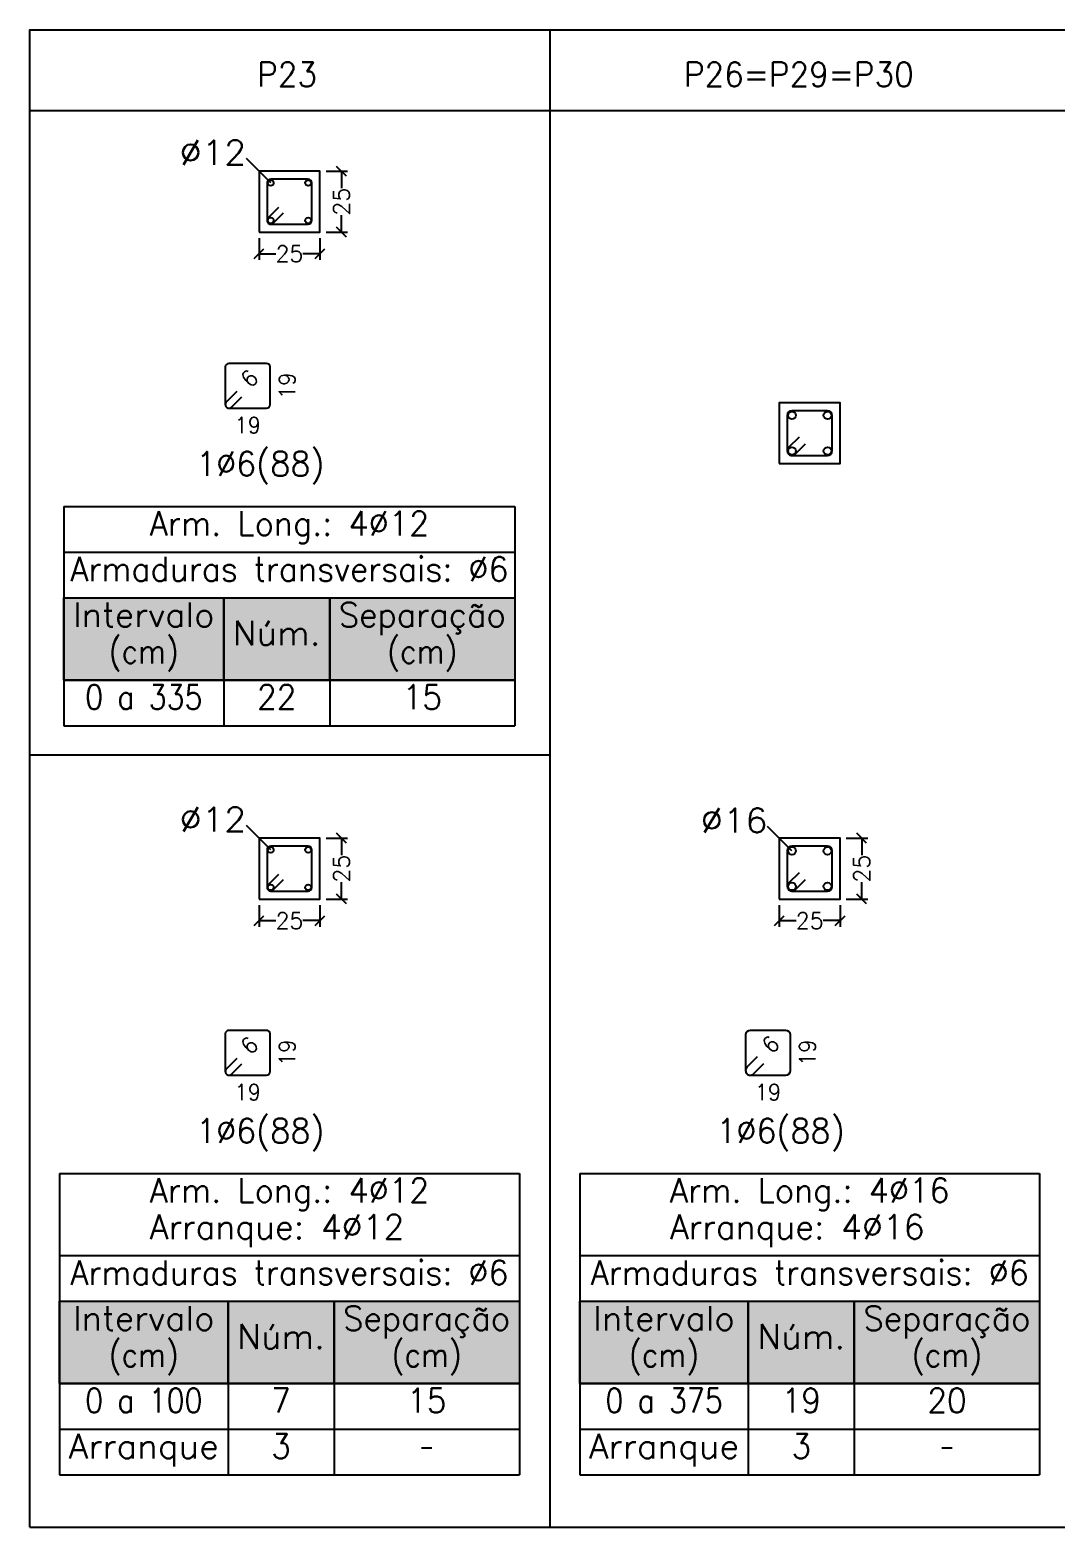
# Model space of a CAD drawing. Header units: inches. Extents: x 0.3 to 21.7, y 0 to 12.3.
# Drawn here: x 0.32 to 8.73, y -0.04 to 12.25 of the extents above; entities that cross this region are included whole.
import ezdxf
from ezdxf.enums import TextEntityAlignment as Align

# ---------------------------------------------------------------- set-up
doc = ezdxf.new("R2010")
doc.units = ezdxf.units.IN
doc.header["$MEASUREMENT"] = 0
doc.layers.add('.pormenores', color=8, linetype='Continuous')
doc.styles.add('CYPETXT_0.2_romans', font='ROMANS__.TTF', dxfattribs={"height": 0.133333})
doc.styles.add('CYPETXT_romans', font='ROMANS__.TTF', dxfattribs={"height": 0.2})
doc.dimstyles.new('cype_oblique', dxfattribs={"dimtxt": 0.18, "dimasz": 0.18, "dimexe": 0.05, "dimexo": 0.05, "dimgap": 0, "dimtad": 0, "dimdec": 4, "dimzin": 0, "dimdsep": 46, "dimtxsty": 'CYPETXT_0.2_romans', "dimblk": 'OBLIQUE', "dimtsz": 0.04, "dimcen": 0.09, "dimadec": 0, "dimazin": 0, "dimtfac": 1, "dimtdec": 4, "dimtofl": 0, "dimtmove": 2, "dimatfit": 3, "dimfxl": 1, "dimtolj": 1, "dimtzin": 0, "dimarcsym": 0})

# ---------------------------------------------------------------- blocks, each defined once
blk = doc.blocks.new('*D58')
at = {"layer": '.pormenores', "color": 0, "lineweight": -2, "transparency": 16777216}
for p, q in [((2.159, 10.375), (2.239, 10.455)), ((2.199, 10.542), (2.199, 10.365)), ((2.659, 10.375), (2.739, 10.455)), ((2.699, 10.542), (2.699, 10.365)), ((2.199, 10.415), (2.338, 10.415)), ((2.699, 10.415), (2.559, 10.415))]:
    blk.add_line(p, q, dxfattribs=at)
at = {"layer": 'Defpoints', "color": 0, "transparency": 16777216}
for p in [(2.199, 10.592), (2.699, 10.592), (2.699, 10.415)]:
    blk.add_point(p, dxfattribs=at)
at = {"layer": '.pormenores', "color": 0, "transparency": 16777216, "insert": (2.449, 10.415), "char_height": 0.1333, "attachment_point": 5, "style": 'CYPETXT_0.2_romans'}
blk.add_mtext('\\A1;25', dxfattribs=at)
blk = doc.blocks.new('_OBLIQUE')
at = {"color": 0, "linetype": 'ByBlock'}
blk.add_line((-0.5, -0.5), (0.5, 0.5), dxfattribs=at)
blk = doc.blocks.new('*D59')
at = {"layer": '.pormenores', "color": 0, "lineweight": -2, "transparency": 16777216}
for p, q in [((2.749, 11.092), (2.926, 11.092)), ((2.916, 11.052), (2.836, 11.132)), ((2.876, 11.092), (2.876, 10.953)), ((2.876, 10.592), (2.876, 10.731)), ((2.749, 10.592), (2.926, 10.592)), ((2.916, 10.552), (2.836, 10.632))]:
    blk.add_line(p, q, dxfattribs=at)
at = {"layer": 'Defpoints', "color": 0, "transparency": 16777216}
for p in [(2.699, 11.092), (2.876, 11.092), (2.699, 10.592)]:
    blk.add_point(p, dxfattribs=at)
at = {"layer": '.pormenores', "color": 0, "transparency": 16777216, "insert": (2.876, 10.842), "char_height": 0.1333, "attachment_point": 5, "rotation": 90, "style": 'CYPETXT_0.2_romans'}
blk.add_mtext('\\A1;25', dxfattribs=at)
blk = doc.blocks.new('*D66')
at = {"layer": '.pormenores', "color": 0, "lineweight": -2, "transparency": 16777216}
for p, q in [((2.199, 5.067), (2.199, 4.89)), ((2.699, 5.067), (2.699, 4.89)), ((2.159, 4.9), (2.239, 4.98)), ((2.199, 4.94), (2.338, 4.94)), ((2.699, 4.94), (2.559, 4.94)), ((2.659, 4.9), (2.739, 4.98))]:
    blk.add_line(p, q, dxfattribs=at)
at = {"layer": 'Defpoints', "color": 0, "transparency": 16777216}
for p in [(2.199, 5.117), (2.699, 5.117), (2.699, 4.94)]:
    blk.add_point(p, dxfattribs=at)
at = {"layer": '.pormenores', "color": 0, "transparency": 16777216, "insert": (2.449, 4.94), "char_height": 0.1333, "attachment_point": 5, "style": 'CYPETXT_0.2_romans'}
blk.add_mtext('\\A1;25', dxfattribs=at)
blk = doc.blocks.new('*D67')
at = {"layer": '.pormenores', "color": 0, "lineweight": -2, "transparency": 16777216}
for p, q in [((2.916, 5.577), (2.836, 5.657)), ((2.749, 5.617), (2.926, 5.617)), ((2.876, 5.617), (2.876, 5.478)), ((2.876, 5.117), (2.876, 5.256)), ((2.749, 5.117), (2.926, 5.117)), ((2.916, 5.077), (2.836, 5.157))]:
    blk.add_line(p, q, dxfattribs=at)
at = {"layer": 'Defpoints', "color": 0, "transparency": 16777216}
for p in [(2.699, 5.617), (2.876, 5.617), (2.699, 5.117)]:
    blk.add_point(p, dxfattribs=at)
at = {"layer": '.pormenores', "color": 0, "transparency": 16777216, "insert": (2.876, 5.367), "char_height": 0.1333, "attachment_point": 5, "rotation": 90, "style": 'CYPETXT_0.2_romans'}
blk.add_mtext('\\A1;25', dxfattribs=at)
blk = doc.blocks.new('*D68')
at = {"layer": '.pormenores', "color": 0, "lineweight": -2, "transparency": 16777216}
for p, q in [((6.469, 5.067), (6.469, 4.89)), ((6.969, 5.067), (6.969, 4.89)), ((6.429, 4.9), (6.509, 4.98)), ((6.469, 4.94), (6.608, 4.94)), ((6.969, 4.94), (6.829, 4.94)), ((6.929, 4.9), (7.009, 4.98))]:
    blk.add_line(p, q, dxfattribs=at)
at = {"layer": 'Defpoints', "color": 0, "transparency": 16777216}
for p in [(6.469, 5.117), (6.969, 5.117), (6.969, 4.94)]:
    blk.add_point(p, dxfattribs=at)
at = {"layer": '.pormenores', "color": 0, "transparency": 16777216, "insert": (6.719, 4.94), "char_height": 0.1333, "attachment_point": 5, "style": 'CYPETXT_0.2_romans'}
blk.add_mtext('\\A1;25', dxfattribs=at)
blk = doc.blocks.new('*D69')
at = {"layer": '.pormenores', "color": 0, "lineweight": -2, "transparency": 16777216}
for p, q in [((7.186, 5.577), (7.106, 5.657)), ((7.019, 5.617), (7.196, 5.617)), ((7.146, 5.617), (7.146, 5.478)), ((7.146, 5.117), (7.146, 5.256)), ((7.019, 5.117), (7.196, 5.117)), ((7.186, 5.077), (7.106, 5.157))]:
    blk.add_line(p, q, dxfattribs=at)
at = {"layer": 'Defpoints', "color": 0, "transparency": 16777216}
for p in [(6.969, 5.617), (7.146, 5.617), (6.969, 5.117)]:
    blk.add_point(p, dxfattribs=at)
at = {"layer": '.pormenores', "color": 0, "transparency": 16777216, "insert": (7.146, 5.367), "char_height": 0.1333, "attachment_point": 5, "rotation": 90, "style": 'CYPETXT_0.2_romans'}
blk.add_mtext('\\A1;25', dxfattribs=at)

msp = doc.modelspace()

# ---------------------------------------------------------------- hatches: boundary and pattern name
at = {"layer": '.pormenores', "true_color": 0xf2f1f0}
for points in [[(0.59801, 7.59025), (1.9089, 7.59025), (1.9089, 6.91521), (0.59801, 6.91521)], [(1.9089, 7.59025), (2.77894, 7.59025), (2.77894, 6.91521), (1.9089, 6.91521)], [(2.77894, 7.59025), (4.29972, 7.59025), (4.29972, 6.91521), (2.77894, 6.91521)], [(0.56203, 1.81536), (1.94489, 1.81536), (1.94489, 1.14032), (0.56203, 1.14032)], [(1.94489, 1.81536), (2.81492, 1.81536), (2.81492, 1.14032), (1.94489, 1.14032)], [(2.81492, 1.81536), (4.3357, 1.81536), (4.3357, 1.14032), (2.81492, 1.14032)], [(4.83203, 1.81536), (6.21489, 1.81536), (6.21489, 1.14032), (4.83203, 1.14032)], [(6.21489, 1.81536), (7.08492, 1.81536), (7.08492, 1.14032), (6.21489, 1.14032)], [(7.08492, 1.81536), (8.6057, 1.81536), (8.6057, 1.14032), (7.08492, 1.14032)]]:
    msp.add_hatch(color=7, dxfattribs=at).paths.add_polyline_path(points, flags=0)

# ---------------------------------------------------------------- linework, layer by layer
at = {"layer": '.pormenores'}
for p, q in [((4.58886, 11.59199), (4.58886, 12.25199)), ((4.58886, 12.25199), (8.85886, 12.25199)), ((0.31886, 11.59199), (4.58886, 11.59199)), ((0.31886, 6.30199), (0.31886, 11.59199)), ((0.31886, 11.59199), (4.58886, 11.59199)), ((4.58886, 11.59199), (8.85886, 11.59199)), ((0.59792, 8.34065), (4.2998, 8.34065)), ((0.59792, 8.34065), (0.59792, 6.53996)), ((4.2998, 8.34065), (4.2998, 6.53996)), ((0.59792, 7.9655), (4.2998, 7.9655)), ((0.59792, 7.59034), (4.2998, 7.59034)), ((0.59801, 7.59025), (4.29972, 7.59025)), ((0.59801, 7.59025), (0.59801, 6.54005)), ((1.9089, 7.59025), (1.9089, 6.54005)), ((2.77894, 7.59025), (2.77894, 6.54005)), ((4.29972, 7.59025), (4.29972, 6.54005)), ((0.59801, 6.91521), (4.29972, 6.91521)), ((0.59792, 6.53996), (4.2998, 6.53996)), ((0.59801, 6.54005), (4.29972, 6.54005)), ((0.31886, -0.03801), (0.31886, 6.30199)), ((0.31886, 6.30199), (4.58886, 6.30199)), ((4.58886, -0.03801), (4.58886, 6.30199)), ((0.56194, 2.86565), (4.33579, 2.86565)), ((0.56194, 2.86565), (0.56194, 0.38992)), ((4.33579, 2.86565), (4.33579, 0.38992)), ((4.83194, 2.86565), (8.60579, 2.86565)), ((4.83194, 2.86565), (4.83194, 0.38992)), ((8.60579, 2.86565), (8.60579, 0.38992)), ((0.56194, 2.19061), (4.33579, 2.19061)), ((4.83194, 2.19061), (8.60579, 2.19061)), ((0.56194, 1.81545), (4.33579, 1.81545)), ((0.56203, 1.81536), (4.3357, 1.81536)), ((0.56203, 1.81536), (0.56203, 0.39)), ((1.94489, 1.81536), (1.94489, 0.39)), ((2.81492, 1.81536), (2.81492, 0.39)), ((4.3357, 1.81536), (4.3357, 0.39)), ((4.83194, 1.81545), (8.60579, 1.81545)), ((4.83203, 1.81536), (8.6057, 1.81536)), ((4.83203, 1.81536), (4.83203, 0.39)), ((6.21489, 1.81536), (6.21489, 0.39)), ((7.08492, 1.81536), (7.08492, 0.39)), ((8.6057, 1.81536), (8.6057, 0.39)), ((0.56203, 1.14032), (4.3357, 1.14032)), ((4.83203, 1.14032), (8.6057, 1.14032)), ((0.56203, 0.76516), (4.3357, 0.76516)), ((4.83203, 0.76516), (8.6057, 0.76516)), ((0.56194, 0.38992), (4.33579, 0.38992)), ((0.56203, 0.39), (4.3357, 0.39)), ((4.83194, 0.38992), (8.60579, 0.38992)), ((4.83203, 0.39), (8.6057, 0.39))]:
    msp.add_line(p, q, dxfattribs=at)
for points in [[(0.31886, 11.59199), (0.31886, 12.25199), (4.58886, 12.25199)], [(4.58886, 6.30199), (4.58886, 11.59199), (8.85886, 11.59199)], [(2.29486, 10.99599), (2.09486, 11.19599)], [(2.3585, 10.79405), (2.27365, 10.7092), (2.26992, 10.70465), (2.26715, 10.69947), (2.26544, 10.69384), (2.26486, 10.68799), (2.26544, 10.68213), (2.26715, 10.67651), (2.26992, 10.67132), (2.27365, 10.66677), (2.2782, 10.66304), (2.28338, 10.66027), (2.28901, 10.65856), (2.29486, 10.65799), (2.60286, 10.65799), (2.61434, 10.66027), (2.62408, 10.66677), (2.63058, 10.67651), (2.63286, 10.68799), (2.63286, 10.99599), (2.63058, 11.00747), (2.62408, 11.0172), (2.61434, 11.0237), (2.60286, 11.02599), (2.29486, 11.02599), (2.28338, 11.0237), (2.27365, 11.0172), (2.26715, 11.00747), (2.26486, 10.99599), (2.26486, 10.68799), (2.26544, 10.68213), (2.26715, 10.67651), (2.26992, 10.67132), (2.27365, 10.66677), (2.2782, 10.66304), (2.28338, 10.66027), (2.28901, 10.65856), (2.29486, 10.65799), (2.30072, 10.65856), (2.30634, 10.66027), (2.31153, 10.66304), (2.31608, 10.66677), (2.40093, 10.75163)], [(2.016, 9.28272), (1.93115, 9.19787), (1.92742, 9.19332), (1.92465, 9.18813), (1.92294, 9.18251), (1.92236, 9.17665), (1.92294, 9.1708), (1.92465, 9.16517), (1.92742, 9.15999), (1.93115, 9.15544), (1.9357, 9.15171), (1.94088, 9.14894), (1.94651, 9.14723), (1.95236, 9.14665), (2.26036, 9.14665), (2.27184, 9.14894), (2.28158, 9.15544), (2.28808, 9.16517), (2.29036, 9.17665), (2.29036, 9.48465), (2.28808, 9.49613), (2.28158, 9.50587), (2.27184, 9.51237), (2.26036, 9.51465), (1.95236, 9.51465), (1.94088, 9.51237), (1.93115, 9.50587), (1.92465, 9.49613), (1.92236, 9.48465), (1.92236, 9.17665), (1.92294, 9.1708), (1.92465, 9.16517), (1.92742, 9.15999), (1.93115, 9.15544), (1.9357, 9.15171), (1.94088, 9.14894), (1.94651, 9.14723), (1.95236, 9.14665), (1.95822, 9.14723), (1.96384, 9.14894), (1.96903, 9.15171), (1.97358, 9.15544), (2.05843, 9.24029)], [(6.63085, 8.90771), (6.54599, 8.82286), (6.54212, 8.81832), (6.53901, 8.81324), (6.53672, 8.80773), (6.53533, 8.80193), (6.53486, 8.79599), (6.53559, 8.78857), (6.53776, 8.78145), (6.54127, 8.77488), (6.54599, 8.76912), (6.55175, 8.76439), (6.55832, 8.76088), (6.56545, 8.75872), (6.57286, 8.75799), (6.86486, 8.75799), (6.87941, 8.76088), (6.89173, 8.76912), (6.89997, 8.78145), (6.90286, 8.79599), (6.90286, 9.08799), (6.89997, 9.10253), (6.89173, 9.11486), (6.87941, 9.12309), (6.86486, 9.12599), (6.57286, 9.12599), (6.55832, 9.12309), (6.54599, 9.11486), (6.53776, 9.10253), (6.53486, 9.08799), (6.53486, 8.79599), (6.53559, 8.78857), (6.53776, 8.78145), (6.54127, 8.77488), (6.54599, 8.76912), (6.55175, 8.76439), (6.55832, 8.76088), (6.56545, 8.75872), (6.57286, 8.75799), (6.58028, 8.75872), (6.58741, 8.76088), (6.59398, 8.76439), (6.59973, 8.76912), (6.68459, 8.85397)], [(2.29486, 5.52099), (2.09486, 5.72099)], [(6.57286, 5.51299), (6.37286, 5.71299)], [(2.3585, 5.31905), (2.27365, 5.2342), (2.26992, 5.22965), (2.26715, 5.22447), (2.26544, 5.21884), (2.26486, 5.21299), (2.26544, 5.20713), (2.26715, 5.20151), (2.26992, 5.19632), (2.27365, 5.19177), (2.2782, 5.18804), (2.28338, 5.18527), (2.28901, 5.18356), (2.29486, 5.18299), (2.60286, 5.18299), (2.61434, 5.18527), (2.62408, 5.19177), (2.63058, 5.20151), (2.63286, 5.21299), (2.63286, 5.52099), (2.63058, 5.53247), (2.62408, 5.5422), (2.61434, 5.5487), (2.60286, 5.55099), (2.29486, 5.55099), (2.28338, 5.5487), (2.27365, 5.5422), (2.26715, 5.53247), (2.26486, 5.52099), (2.26486, 5.21299), (2.26544, 5.20713), (2.26715, 5.20151), (2.26992, 5.19632), (2.27365, 5.19177), (2.2782, 5.18804), (2.28338, 5.18527), (2.28901, 5.18356), (2.29486, 5.18299), (2.30072, 5.18356), (2.30634, 5.18527), (2.31153, 5.18804), (2.31608, 5.19177), (2.40093, 5.27663)], [(6.63085, 5.33271), (6.54599, 5.24786), (6.54212, 5.24332), (6.53901, 5.23824), (6.53672, 5.23273), (6.53533, 5.22693), (6.53486, 5.22099), (6.53559, 5.21357), (6.53776, 5.20645), (6.54127, 5.19988), (6.54599, 5.19412), (6.55175, 5.18939), (6.55832, 5.18588), (6.56545, 5.18372), (6.57286, 5.18299), (6.86486, 5.18299), (6.87941, 5.18588), (6.89173, 5.19412), (6.89997, 5.20645), (6.90286, 5.22099), (6.90286, 5.51299), (6.89997, 5.52753), (6.89173, 5.53986), (6.87941, 5.54809), (6.86486, 5.55099), (6.57286, 5.55099), (6.55832, 5.54809), (6.54599, 5.53986), (6.53776, 5.52753), (6.53486, 5.51299), (6.53486, 5.22099), (6.53559, 5.21357), (6.53776, 5.20645), (6.54127, 5.19988), (6.54599, 5.19412), (6.55175, 5.18939), (6.55832, 5.18588), (6.56545, 5.18372), (6.57286, 5.18299), (6.58028, 5.18372), (6.58741, 5.18588), (6.59398, 5.18939), (6.59973, 5.19412), (6.68459, 5.27897)], [(2.016, 3.80772), (1.93115, 3.72287), (1.92742, 3.71832), (1.92465, 3.71313), (1.92294, 3.70751), (1.92236, 3.70165), (1.92294, 3.6958), (1.92465, 3.69017), (1.92742, 3.68499), (1.93115, 3.68044), (1.9357, 3.67671), (1.94088, 3.67394), (1.94651, 3.67223), (1.95236, 3.67165), (2.26036, 3.67165), (2.27184, 3.67394), (2.28158, 3.68044), (2.28808, 3.69017), (2.29036, 3.70165), (2.29036, 4.00965), (2.28808, 4.02113), (2.28158, 4.03087), (2.27184, 4.03737), (2.26036, 4.03965), (1.95236, 4.03965), (1.94088, 4.03737), (1.93115, 4.03087), (1.92465, 4.02113), (1.92236, 4.00965), (1.92236, 3.70165), (1.92294, 3.6958), (1.92465, 3.69017), (1.92742, 3.68499), (1.93115, 3.68044), (1.9357, 3.67671), (1.94088, 3.67394), (1.94651, 3.67223), (1.95236, 3.67165), (1.95822, 3.67223), (1.96384, 3.67394), (1.96903, 3.67671), (1.97358, 3.68044), (2.05843, 3.76529)], [(6.28835, 3.82138), (6.20349, 3.73652), (6.19962, 3.73199), (6.19651, 3.72691), (6.19422, 3.7214), (6.19283, 3.7156), (6.19236, 3.70965), (6.19309, 3.70224), (6.19526, 3.69511), (6.19877, 3.68854), (6.20349, 3.68278), (6.20925, 3.67806), (6.21582, 3.67455), (6.22295, 3.67238), (6.23036, 3.67165), (6.52236, 3.67165), (6.53691, 3.67455), (6.54923, 3.68278), (6.55747, 3.69511), (6.56036, 3.70965), (6.56036, 4.00165), (6.55747, 4.0162), (6.54923, 4.02852), (6.53691, 4.03676), (6.52236, 4.03965), (6.23036, 4.03965), (6.21582, 4.03676), (6.20349, 4.02852), (6.19526, 4.0162), (6.19236, 4.00165), (6.19236, 3.70965), (6.19309, 3.70224), (6.19526, 3.69511), (6.19877, 3.68854), (6.20349, 3.68278), (6.20925, 3.67806), (6.21582, 3.67455), (6.22295, 3.67238), (6.23036, 3.67165), (6.23778, 3.67238), (6.24491, 3.67455), (6.25148, 3.67806), (6.25723, 3.68278), (6.34209, 3.76764)], [(0.31886, -0.03801), (4.58886, -0.03801), (8.85886, -0.03801), (13.12886, -0.03801), (17.39886, -0.03801), (21.66886, -0.03801)]]:
    msp.add_lwpolyline(points, dxfattribs=at)
for points in [[(2.19886, 10.59199), (2.69886, 10.59199), (2.69886, 11.09199), (2.19886, 11.09199), (2.19886, 10.59199)], [(6.46886, 8.69199), (6.96886, 8.69199), (6.96886, 9.19199), (6.46886, 9.19199), (6.46886, 8.69199)], [(2.19886, 5.11699), (2.69886, 5.11699), (2.69886, 5.61699), (2.19886, 5.61699), (2.19886, 5.11699)], [(6.46886, 5.11699), (6.96886, 5.11699), (6.96886, 5.61699), (6.46886, 5.61699), (6.46886, 5.11699)]]:
    msp.add_lwpolyline(points, close=True, dxfattribs=at)
at = {"layer": '.pormenores', "color": 7, "true_color": 0xf2f1f0}
for points in [[(0.59801, 7.59025), (1.9089, 7.59025), (1.9089, 6.91521), (0.59801, 6.91521)], [(1.9089, 7.59025), (2.77894, 7.59025), (2.77894, 6.91521), (1.9089, 6.91521)], [(2.77894, 7.59025), (4.29972, 7.59025), (4.29972, 6.91521), (2.77894, 6.91521)], [(0.56203, 1.81536), (1.94489, 1.81536), (1.94489, 1.14032), (0.56203, 1.14032)], [(1.94489, 1.81536), (2.81492, 1.81536), (2.81492, 1.14032), (1.94489, 1.14032)], [(2.81492, 1.81536), (4.3357, 1.81536), (4.3357, 1.14032), (2.81492, 1.14032)], [(4.83203, 1.81536), (6.21489, 1.81536), (6.21489, 1.14032), (4.83203, 1.14032)], [(6.21489, 1.81536), (7.08492, 1.81536), (7.08492, 1.14032), (6.21489, 1.14032)], [(7.08492, 1.81536), (8.6057, 1.81536), (8.6057, 1.14032), (7.08492, 1.14032)]]:
    msp.add_lwpolyline(points, close=True, dxfattribs=at)
at = {"layer": '.pormenores'}
for centre, radius in [((2.29486, 10.99599), 0.024), ((2.60286, 10.99599), 0.024), ((2.29486, 10.68799), 0.024), ((2.60286, 10.68799), 0.024), ((6.57286, 9.08799), 0.032), ((6.86486, 9.08799), 0.032), ((6.57286, 8.79599), 0.032), ((6.86486, 8.79599), 0.032), ((2.29486, 5.52099), 0.024), ((2.60286, 5.52099), 0.024), ((6.57286, 5.51299), 0.032), ((6.86486, 5.51299), 0.032), ((2.29486, 5.21299), 0.024), ((2.60286, 5.21299), 0.024), ((6.57286, 5.22099), 0.032), ((6.86486, 5.22099), 0.032)]:
    msp.add_circle(centre, radius, dxfattribs=at)

# ---------------------------------------------------------------- texts
at = {"layer": '.pormenores', "style": 'CYPETXT_romans'}
for s, height, width, p, p2 in [('P23', 0.2, 0.837611, (2.18326, 11.78699), (2.67526, 11.78699)), ('P26=P29=P30', 0.2, 0.833464, (5.68766, 11.78699), (7.57166, 11.78699)), ('%%c12', 0.2, 0.96554, (1.54586, 11.14599), (2.09486, 11.14599)), ('19', 0.133333, 0.840941, (1.99836, 8.94065), (2.21436, 8.94065)), ('1%%c6(88)', 0.2, 0.858786, (1.68286, 8.59065), (2.73586, 8.59065)), ('Arm. Long.: 4%%c12', 0.2, 0.833143, (1.30184, 8.10148), (3.596, 8.10148)), ('Armaduras transversais: %%c6', 0.2, 0.83363, (0.65101, 7.72632), (4.24668, 7.72632)), ('Intervalo', 0.2, 0.905098, (0.67319, 7.35108), (1.83376, 7.35108)), ('Separação', 0.2, 0.865372, (2.85412, 7.35108), (4.22462, 7.35108)), ('Núm.', 0.2, 0.922395, (1.98409, 7.20113), (2.70382, 7.20113)), ('(cm)', 0.2, 0.78554, (0.96555, 7.05119), (1.54133, 7.05119)), ('(cm)', 0.2, 0.78554, (3.25146, 7.05119), (3.82725, 7.05119)), ('0 a 335', 0.2, 0.708827, (0.77217, 6.67603), (1.73481, 6.67603)), ('22', 0.2, 0.840631, (2.18204, 6.67603), (2.50592, 6.67603)), ('15', 0.2, 0.840631, (3.37745, 6.67603), (3.70133, 6.67603)), ('%%c12', 0.2, 0.96554, (1.54586, 5.67099), (2.09486, 5.67099)), ('%%c16', 0.2, 0.96554, (5.82386, 5.66299), (6.37286, 5.66299)), ('19', 0.133333, 0.840941, (1.99836, 3.46565), (2.21436, 3.46565)), ('19', 0.133333, 0.840941, (6.26836, 3.46565), (6.48436, 3.46565)), ('1%%c6(88)', 0.2, 0.858786, (1.68286, 3.11565), (2.73586, 3.11565)), ('1%%c6(88)', 0.2, 0.858786, (5.95286, 3.11565), (7.00586, 3.11565)), ('Arm. Long.: 4%%c12', 0.2, 0.833143, (1.30184, 2.62648), (3.596, 2.62648)), ('Arm. Long.: 4%%c16', 0.2, 0.833143, (5.57184, 2.62648), (7.866, 2.62648)), ('Arranque: 4%%c12', 0.2, 0.872218, (1.30184, 2.32659), (3.39207, 2.32659)), ('Arranque: 4%%c16', 0.2, 0.872218, (5.57184, 2.32659), (7.66207, 2.32659)), ('Armaduras transversais: %%c6', 0.2, 0.83363, (0.65101, 1.95143), (4.24668, 1.95143)), ('Armaduras transversais: %%c6', 0.2, 0.83363, (4.92101, 1.95143), (8.51668, 1.95143)), ('Intervalo', 0.2, 0.905098, (0.67319, 1.57619), (1.83376, 1.57619)), ('Separação', 0.2, 0.865372, (2.8901, 1.57619), (4.2606, 1.57619)), ('Intervalo', 0.2, 0.905098, (4.94319, 1.57619), (6.10376, 1.57619)), ('Separação', 0.2, 0.865372, (7.1601, 1.57619), (8.5306, 1.57619)), ('Núm.', 0.2, 0.922395, (2.02007, 1.42624), (2.7398, 1.42624)), ('Núm.', 0.2, 0.922395, (6.29007, 1.42624), (7.0098, 1.42624)), ('(cm)', 0.2, 0.78554, (0.96555, 1.2763), (1.54133, 1.2763)), ('(cm)', 0.2, 0.78554, (3.28745, 1.2763), (3.86323, 1.2763)), ('(cm)', 0.2, 0.78554, (5.23555, 1.2763), (5.81133, 1.2763)), ('(cm)', 0.2, 0.78554, (7.55745, 1.2763), (8.13323, 1.2763)), ('0 a 100', 0.2, 0.708827, (0.77217, 0.90114), (1.73481, 0.90114)), ('7', 0.2, 0.840631, (2.29896, 0.90114), (2.4609, 0.90114)), ('15', 0.2, 0.840631, (3.41343, 0.90114), (3.73731, 0.90114)), ('0 a 375', 0.2, 0.708827, (5.04217, 0.90114), (6.00481, 0.90114)), ('19', 0.2, 0.840631, (6.48802, 0.90114), (6.8119, 0.90114)), ('20', 0.2, 0.840631, (7.68343, 0.90114), (8.00731, 0.90114)), ('Arranque', 0.2, 0.923559, (0.63721, 0.52598), (1.86975, 0.52598)), ('3', 0.2, 0.840631, (2.29896, 0.52598), (2.4609, 0.52598)), ('Arranque', 0.2, 0.923559, (4.90721, 0.52598), (6.13975, 0.52598)), ('3', 0.2, 0.840631, (6.56896, 0.52598), (6.7309, 0.52598)), ('-', 0.2, 0.481468, (3.51537, 0.52598), (3.63532, 0.52598)), ('-', 0.2, 0.481468, (7.78537, 0.52598), (7.90532, 0.52598))]:
    msp.add_text(s, height=height, dxfattribs=dict(at, width=width)).set_placement(p, p2, align=Align.FIT)
at = {"layer": '.pormenores', "style": 'CYPETXT_romans', "width": 0.840941}
for s, height, rotation, p, p2 in [('6', 0.13333, 45, (2.12867, 9.30582), (2.20504, 9.38219)), ('19', 0.133333, 90, (2.49636, 9.22265), (2.49636, 9.43865)), ('6', 0.13333, 45, (2.12867, 3.83082), (2.20504, 3.90719)), ('19', 0.133333, 90, (2.49636, 3.74765), (2.49636, 3.96365)), ('6', 0.13333, 45, (6.40667, 3.83882), (6.48304, 3.91519)), ('19', 0.133333, 90, (6.76636, 3.74765), (6.76636, 3.96365))]:
    msp.add_text(s, height=height, rotation=rotation, dxfattribs=at).set_placement(p, p2, align=Align.FIT)

# ---------------------------------------------------------------- dimensions: what is measured, and where the dimension line sits
at = {"layer": '.pormenores'}
for p1, p2, picture, middle in [((2.69886, 10.59199), (2.69886, 11.09199), '*D59', (2.8762, 10.84199)), ((2.19886, 10.59199), (2.69886, 10.59199), '*D58', (2.44886, 10.41465)), ((2.69886, 5.11699), (2.69886, 5.61699), '*D67', (2.8762, 5.36699)), ((6.96886, 5.11699), (6.96886, 5.61699), '*D69', (7.1462, 5.36699)), ((2.19886, 5.11699), (2.69886, 5.11699), '*D66', (2.44886, 4.93965)), ((6.46886, 5.11699), (6.96886, 5.11699), '*D68', (6.71886, 4.93965))]:
    dim = msp.add_aligned_dim(p1=p1, p2=p2, distance=-0.17733, text='25', dimstyle='cype_oblique', dxfattribs=at)
    dim.commit()
    dim.dimension.update_dxf_attribs({"geometry": picture, "text_midpoint": middle})

doc.saveas('drawing.dxf')
